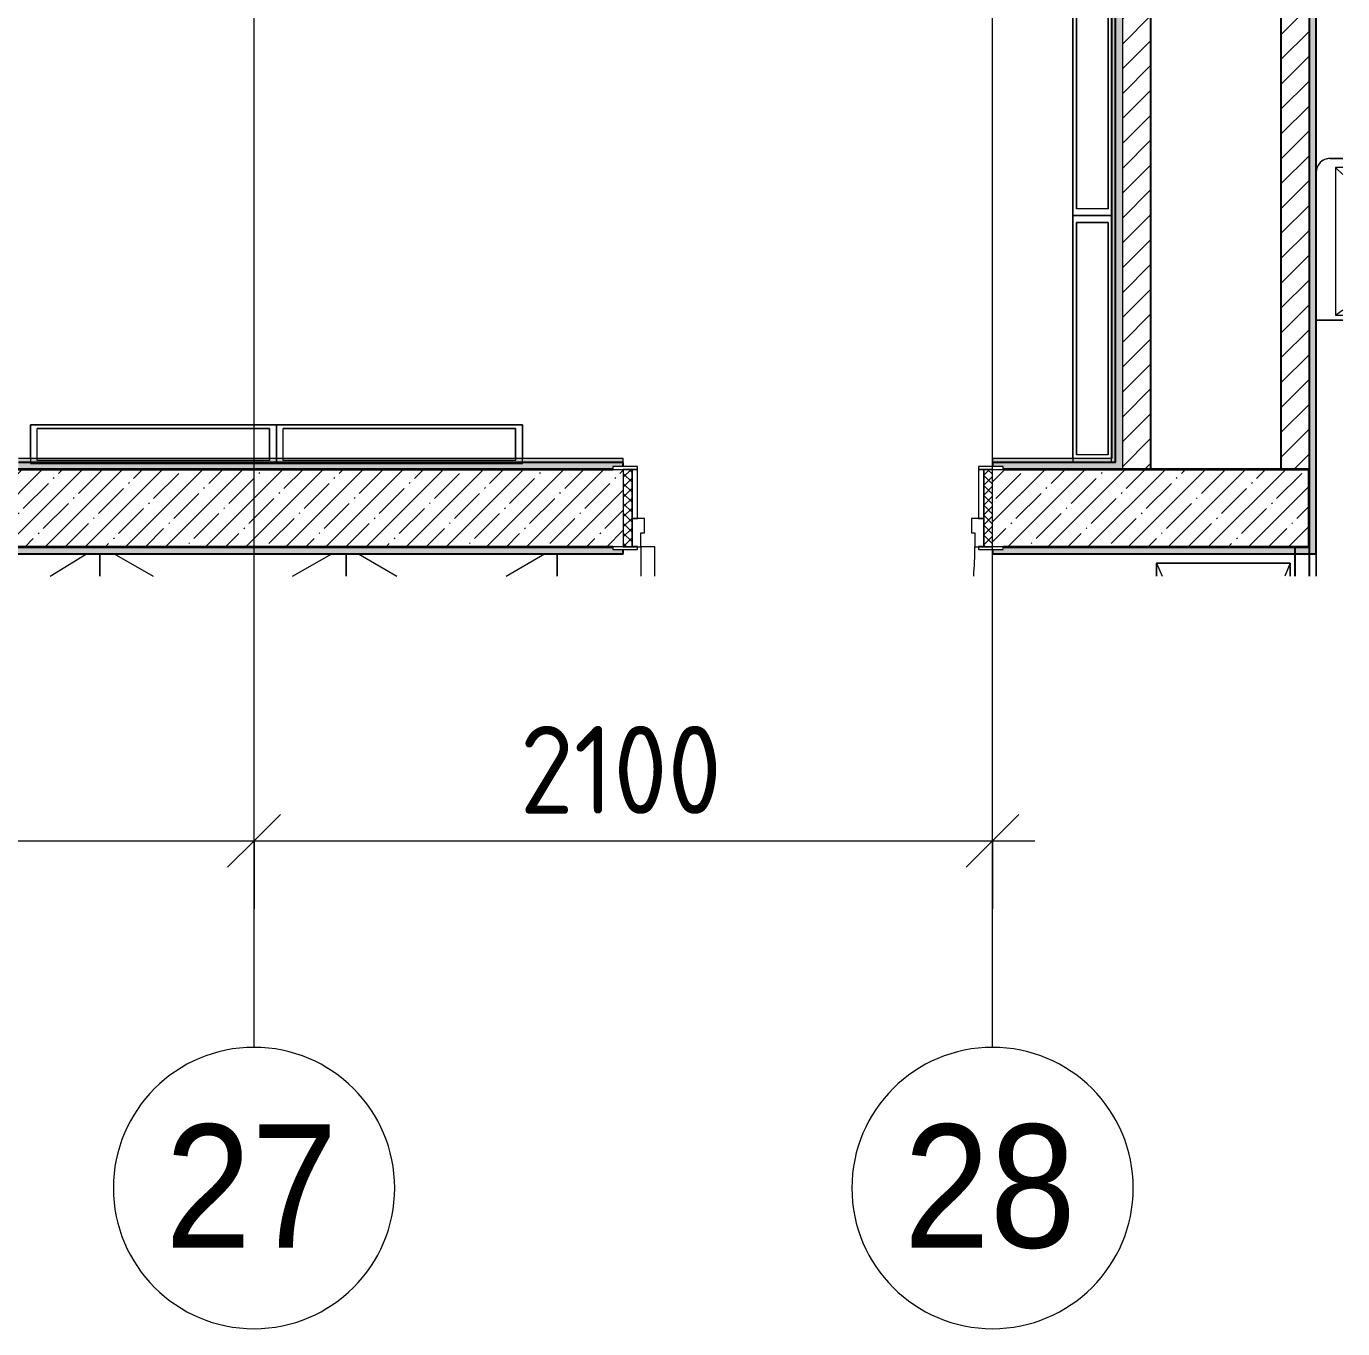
# Model space of a CAD drawing. Header units: millimetres. Extents: x 88919 to 124236, y -1987 to 12281.
# Drawn here: x 97963 to 101706, y 2957 to 6660 of the extents above; entities that cross this region are included whole.
import ezdxf

# ---------------------------------------------------------------- set-up
doc = ezdxf.new("R2010")
doc.units = ezdxf.units.MM
doc.linetypes.add('Осевая', pattern=[3175, 635, -476.25, 1587.5, -476.25])
for name, color, linetype, lineweight in [('A-ANNO-DIMS', 7, 'Continuous', 9), ('A-ANNO-DIMS-100', 7, 'Continuous', 9), ('A-DOOR', 7, 'Continuous', 9), ('A-DOOR-1', 7, 'Continuous', 13), ('A-DOOR-FRAM', 7, 'Continuous', 13), ('A-DOOR-FRAM-1', 7, 'Continuous', 9), ('A-WALL-2', 7, 'Continuous', 9), ('I-WALL', 7, 'Continuous', 9), ('Оси', 7, 'Continuous', 9), ('Оси-1', 7, 'Continuous', 20), ('Оси-2', 7, 'Осевая', 9)]:
    doc.layers.add(name, color=color, linetype=linetype, lineweight=lineweight)
for name, color, linetype, lineweight, true_color in [('A-WALL-1', 7, 'Continuous', 25, 0x3c3c3c), ('A-WALL-3', 7, 'Continuous', 35, 0x3c3c3c), ('A-WALL-FNSH-1', 7, 'Continuous', 13, 0x3c3c3c), ('I-FURN-4', 7, 'Continuous', 9, 0xf0f0f0)]:
    doc.layers.add(name, color=color, linetype=linetype, lineweight=lineweight, true_color=true_color)
doc.styles.add('Arial', font='arial.ttf', dxfattribs={"width": 0.9, "height": 350})
doc.styles.add('ISOCPEUR', font='isocpeur.ttf', dxfattribs={"width": 0.9, "height": 250})
doc.dimstyles.new('ISO-2_5_0_9К_БОЛЬШОЙ', dxfattribs={"dimscale": 304.8, "dimtxt": 248.995294, "dimasz": 0.492126, "dimexe": 0.393701, "dimexo": 0.984252, "dimgap": 0, "dimtad": 1, "dimdec": 0, "dimrnd": 10, "dimzin": 0, "dimdsep": 46, "dimtxsty": 'ISOCPEUR', "dimblk1": 'OBLIQUE', "dimblk2": 'OBLIQUE', "dimsah": 1, "dimcen": 0.09, "dimdle": 0.393701, "dimazin": 0, "dimtfac": 1, "dimtdec": 4, "dimtix": 1, "dimtmove": 0, "dimatfit": 3, "dimfxl": 1, "dimtvp": 1, "dimtolj": 1, "dimtzin": 0, "dimarcsym": 2})
pattern_1 = [(45, (0, 0), (-35.35534, 35.35534), [])]
pattern_2 = [(0, (0, 0), (121.92, 30.48), [10.058, -81.382, 10.058, -81.382, -487.68]), (0, (0, 0), (121.92, 30.48), [-182.88, 10.058, -172.822, 10.058, -81.382, -213.36]), (0, (0, 0), (121.92, 30.48), [-457.2, 10.058, -50.902, 10.058, -142.342]), (120, (45.72, 15.24), (-87.356454, 90.345817), [10.058, -81.382, 10.058, -81.382, -487.68]), (120, (45.72, 15.24), (-87.356454, 90.345817), [-182.88, 10.058, -172.822, 10.058, -81.382, -213.36]), (120, (45.72, 15.24), (-87.356454, 90.345817), [-457.2, 10.058, -50.902, 10.058, -142.342]), (240, (60.96, 76.2), (-34.563546, -120.825817), [10.058, -81.382, 10.058, -81.382, -487.68]), (240, (60.96, 76.2), (-34.563546, -120.825817), [-182.88, 10.058, -172.822, 10.058, -81.382, -213.36]), (240, (60.96, 76.2), (-34.563546, -120.825817), [-457.2, 10.058, -50.902, 10.058, -142.342])]

# ---------------------------------------------------------------- blocks, each defined once
blk = doc.blocks.new('110_Дверь_СКБ_1Ст_Внутренняя1 - Д-7а_л__950x2100h_Туалет-32220591-План разверток пом_3_24_ Этаж 3')
at = {"layer": 'A-DOOR'}
h = blk.add_hatch(dxfattribs=at)
h.set_pattern_fill('FP_3', color=256, style=0, pattern_type=2)
h.set_pattern_definition([(135, (1776.41, 174.685), (-14.14214, -14.14214), []), (225, (1776.41, 174.685), (14.14214, -14.14214), [])])
h.paths.add_polyline_path([(537.5, 110), (512.5, 110), (512.5, -110), (537.5, -110)])
at = {"layer": 'A-DOOR-FRAM-1'}
h = blk.add_hatch(dxfattribs=at)
h.set_pattern_fill('FP_4', color=256, style=0, pattern_type=2)
h.set_pattern_definition([(45, (-346.384, 174.685), (-14.1421, 14.1421), []), (135, (-346.384, 174.685), (-14.1421, -14.1421), [])])
h.paths.add_polyline_path([(-487.5, 110), (-512.5, 110), (-512.5, -110), (-487.5, -110)])
at = {"layer": 'A-DOOR'}
blk.add_arc((487.5, 110), 950, 174.9471, 180, dxfattribs=at)
at = {"layer": 'A-DOOR-1'}
for p, q in [((447.5, 193.5), (447.5, 110)), ((487.5, 110), (487.5, 193.5)), ((447.5, 110), (487.5, 110))]:
    blk.add_line(p, q, dxfattribs=at)
at = {"layer": 'A-DOOR-FRAM'}
for p, q in [((-472.5, 118), (-542.5, 118)), ((-542.5, 118), (-542.5, 110)), ((-472.5, 110), (-472.5, 118)), ((567.5, 118), (497.5, 118)), ((497.5, 118), (497.5, 110)), ((567.5, 110), (567.5, 118)), ((-542.5, 110), (-472.5, 110)), ((-487.5, 110), (-512.5, 110)), ((-512.5, 110), (-512.5, -110)), ((-462.5, 110), (-487.5, 110)), ((-487.5, 110), (-487.5, 30)), ((-487.5, -110), (-487.5, 110)), ((-472.5, 110), (-487.5, 110)), ((-487.5, 110), (-487.5, 109)), ((-487.5, 109), (-472.5, 109)), ((-472.5, 109), (-472.5, 110)), ((-462.5, 70), (-462.5, 110)), ((487.5, 110), (487.5, 70)), ((512.5, 110), (487.5, 110)), ((512.5, 110), (497.5, 110)), ((497.5, 110), (497.5, 109)), ((497.5, 110), (567.5, 110)), ((497.5, 109), (512.5, 109)), ((512.5, 30), (512.5, 110)), ((537.5, 110), (512.5, 110)), ((512.5, 110), (512.5, -110)), ((512.5, 109), (512.5, 110)), ((537.5, -110), (537.5, 110)), ((-452.5, 70), (-462.5, 70)), ((-452.5, 30), (-452.5, 70)), ((487.5, 70), (477.5, 70)), ((477.5, 70), (477.5, 30)), ((-487.5, 30), (-452.5, 30)), ((-472.5, 30), (-487.5, 30)), ((-487.5, 30), (-487.5, -110)), ((-472.5, -110), (-472.5, 30)), ((477.5, 30), (512.5, 30)), ((512.5, 30), (497.5, 30)), ((497.5, 30), (497.5, -110)), ((512.5, -110), (512.5, 30)), ((-472.5, -110), (-542.5, -110)), ((-542.5, -110), (-542.5, -118)), ((-512.5, -110), (-487.5, -110)), ((-487.5, -110), (-472.5, -110)), ((-472.5, -118), (-472.5, -110)), ((497.5, -110), (512.5, -110)), ((567.5, -110), (497.5, -110)), ((497.5, -110), (497.5, -118)), ((512.5, -110), (537.5, -110)), ((567.5, -118), (567.5, -110)), ((-542.5, -118), (-472.5, -118)), ((497.5, -118), (567.5, -118))]:
    blk.add_line(p, q, dxfattribs=at)
blk = doc.blocks.new('Bed - Small Sizes - 1_119-25446116-План разверток пом_3_24_ Этаж 3')
at = {"layer": 'I-FURN-4'}
for p, q in [((-257.1, 0), (-292.7, 0)), ((-292.7, 0), (-257.1, 0)), ((-257.1, 0), (-292.7, 0)), ((-292.7, 0), (-257.1, 0)), ((-277.5, -26.2), (-257.1, -46)), ((-257.1, -26.2), (-277.5, -26.2)), ((-277.5, -26.2), (-277.5, -446.2)), ((-257.1, -26.2), (-277.5, -26.2)), ((-277.5, -26.2), (-277.5, -446.2)), ((-332.7, -460), (-332.7, -40)), ((-277.5, -446.2), (-257.1, -430.9)), ((-277.5, -446.2), (-257.1, -446.2)), ((-277.5, -446.2), (-257.1, -446.2)), ((-332.7, -460), (-257.1, -460)), ((-257.1, -460), (-332.7, -460)), ((-332.7, -1124.4), (-332.7, -460)), ((-332.7, -460), (-257.1, -460)), ((-332.7, -1124.4), (-332.7, -1188)), ((-332.7, -1188), (-332.7, -1124.4))]:
    blk.add_line(p, q, dxfattribs=at)
for start, end in [(90, 180), (90, 105), (90, 180), (90, 180), (135, 180), (105, 135)]:
    blk.add_arc((-292.7, -40), 40, start, end, dxfattribs=at)
blk = doc.blocks.new('Шкаф параметрический - 1_268-25587356-План разверток пом_3_24_ Этаж 3')
at = {"layer": 'I-FURN-4'}
for p, q in [((0, 380), (36.9, 364.4)), ((36.9, 380), (0, 380)), ((0, 380), (0, 0)), ((0, 0), (0, 380)), ((0, 380), (36.9, 380)), ((0, 0), (36.9, 15.6)), ((0, 0), (36.9, 0)), ((36.9, 0), (0, 0))]:
    blk.add_line(p, q, dxfattribs=at)
blk = doc.blocks.new('Шкаф параметрический - 13_3-25587571-План разверток пом_3_24_ Этаж 3')
at = {"layer": 'I-FURN-4'}
for p, q in [((0, 329.2), (0, 265.7)), ((0, 265.7), (0, 329.2)), ((35.6, 329.2), (144.5, 265.7)), ((455.5, 265.7), (564.4, 329.2)), ((600, 265.7), (600, 329.2)), ((600, 329.2), (600, 265.7))]:
    blk.add_line(p, q, dxfattribs=at)
blk = doc.blocks.new('Шкаф параметрический - 13_1-25587687-План разверток пом_3_24_ Этаж 3')
at = {"layer": 'I-FURN-4'}
for p, q in [((0, 376.8), (0, 313.3)), ((0, 313.3), (0, 376.8)), ((40.5, 376.8), (151.7, 313.3)), ((548.3, 313.3), (659.5, 376.8)), ((700, 313.3), (700, 376.8)), ((700, 376.8), (700, 313.3))]:
    blk.add_line(p, q, dxfattribs=at)
blk = doc.blocks.new('Шкаф параметрический - 13_2-25587811-План разверток пом_3_24_ Этаж 3')
at = {"layer": 'I-FURN-4'}
for p, q in [((0, 376.8), (0, 313.3)), ((0, 313.3), (0, 376.8)), ((37.6, 376.8), (140.9, 313.3)), ((509.1, 313.3), (612.4, 376.8)), ((650, 313.3), (650, 376.8)), ((650, 376.8), (650, 313.3))]:
    blk.add_line(p, q, dxfattribs=at)
blk = doc.blocks.new('Вешалка - 1_25-26509708-План разверток пом_3_24_ Этаж 3')
at = {"layer": 'I-FURN-4'}
for p, q in [((350, 55), (-350, 55)), ((-350, 55), (-350, -55)), ((-350, -40.6), (-350, 55)), ((-350, 55), (349.6, 55)), ((-330.4, -46), (-330.4, 44.4)), ((-330.4, -40.6), (-330.4, 44.4)), ((-330.4, 44.4), (330.2, 44.4)), ((330.2, 44.4), (-330.4, 44.4)), ((330.2, 44.4), (330.2, -46)), ((330.2, -40.6), (330.2, 44.4)), ((350, -55), (350, 55)), ((350, 55), (350, -40.6)), ((-350, -55), (350, -55)), ((330.2, -46), (-330.4, -46))]:
    blk.add_line(p, q, dxfattribs=at)
blk = doc.blocks.new('Вешалка - 1_25-V3-План разверток пом_3_24_ Этаж 3')
at = {"layer": 'I-FURN-4'}
for p, q in [((350, 55), (-350, 55)), ((-350, 55), (-350, -55)), ((-350, -40.6), (-350, 55)), ((-349.6, 55), (350, 55)), ((-330.4, -46), (-330.4, 44.4)), ((-330.4, -40.6), (-330.4, 44.4)), ((-330.4, 44.4), (330.2, 44.4)), ((330.2, 44.4), (-330.4, 44.4)), ((330.2, 44.4), (330.2, -46)), ((330.2, -40.6), (330.2, 44.4)), ((350, -55), (350, 55)), ((350, 55), (350, -40.6)), ((-350, -55), (350, -55)), ((330.2, -46), (-330.4, -46))]:
    blk.add_line(p, q, dxfattribs=at)
blk = doc.blocks.new('Вешалка - 1_25-V4-План разверток пом_3_24_ Этаж 3')
at = {"layer": 'I-FURN-4'}
for p, q in [((350, 55), (-350, 55)), ((-350, 55), (-350, -55)), ((-350, -55), (-350, 55)), ((-350, 55), (350, 55)), ((-330.4, -46), (-330.4, 44.4)), ((-330.4, -46), (-330.4, 44.4)), ((-330.4, 44.4), (330.2, 44.4)), ((330.2, 44.4), (-330.4, 44.4)), ((330.2, 44.4), (330.2, -46)), ((330.2, -46), (330.2, 44.4)), ((350, -55), (350, 55)), ((350, 55), (350, -55)), ((-350, -55), (350, -55)), ((350, -55), (-350, -55)), ((-330.4, -46), (330.2, -46)), ((330.2, -46), (-330.4, -46))]:
    blk.add_line(p, q, dxfattribs=at)
blk = doc.blocks.new('Вешалка - 1_25-V5-План разверток пом_3_24_ Этаж 3')
at = {"layer": 'I-FURN-4'}
for p, q in [((350, 55), (-350, 55)), ((-350, 55), (-350, -55)), ((-340.6, 55), (350, 55)), ((-330.4, -46), (-330.4, 44.4)), ((-330.4, -46), (-330.4, 44.4)), ((-330.4, 44.4), (330.2, 44.4)), ((330.2, 44.4), (-330.4, 44.4)), ((330.2, 44.4), (330.2, -46)), ((330.2, -46), (330.2, 44.4)), ((350, -55), (350, 55)), ((350, 55), (350, -55)), ((-350, -55), (350, -55)), ((350, -55), (-340.7, -55)), ((-330.4, -46), (330.2, -46)), ((330.2, -46), (-330.4, -46))]:
    blk.add_line(p, q, dxfattribs=at)
blk = doc.blocks.new('Ось сетки - D8-29747960-План разверток пом_3_24_ Этаж 3')
at = {"layer": 'Оси-1'}
for start, end in [(360, 180), (180, 360)]:
    blk.add_arc((0, 0), 4, start, end, dxfattribs=at)
blk = doc.blocks.new('DIMBLOCK4-План разверток пом_3_24_ Этаж 3')
at = {"layer": 'A-ANNO-DIMS-100'}
for p, q in [((94660, 4150.2), (94660, 4464.1)), ((98610, 4150.2), (98610, 4464.1)), ((94660, 4344.1), (98610, 4344.1)), ((94660, 4344.1), (94660, 4150.2)), ((98610, 4344.1), (98610, 4150.2))]:
    blk.add_line(p, q, dxfattribs=at)
at = {"layer": 'A-ANNO-DIMS-100', "lineweight": 20}
for p, q in [((94660, 4344.1), (94735, 4419.1)), ((98610, 4344.1), (98685, 4419.1)), ((94660, 4344.1), (94585, 4269.1)), ((98610, 4344.1), (98535, 4269.1))]:
    blk.add_line(p, q, dxfattribs=at)
at = {"layer": 'A-ANNO-DIMS-100', "color": 0, "insert": (96319, 4670.7), "char_height": 250, "width": 758.478, "attachment_point": 1, "line_spacing_factor": 1.149209, "style": 'ISOCPEUR'}
blk.add_mtext('3950', dxfattribs=at)
blk = doc.blocks.new('_Oblique')
at = {"color": 0, "linetype": 'ByBlock', "lineweight": -2}
blk.add_line((-0.5, -0.5), (0.5, 0.5), dxfattribs=at)
blk = doc.blocks.new('DIMBLOCK5-План разверток пом_3_24_ Этаж 3')
at = {"layer": 'A-ANNO-DIMS-100'}
for p, q in [((98610, 4150.2), (98610, 4464.1)), ((100710, 4150.2), (100710, 4464.1)), ((98610, 4344.1), (100830, 4344.1)), ((98610, 4344.1), (98610, 4150.2)), ((100710, 4344.1), (100710, 4150.2))]:
    blk.add_line(p, q, dxfattribs=at)
at = {"layer": 'A-ANNO-DIMS-100', "lineweight": 20}
for p, q in [((98610, 4344.1), (98685, 4419.1)), ((100710, 4344.1), (100785, 4419.1)), ((98610, 4344.1), (98535, 4269.1)), ((100710, 4344.1), (100635, 4269.1))]:
    blk.add_line(p, q, dxfattribs=at)
at = {"layer": 'A-ANNO-DIMS-100', "color": 0, "insert": (99365.5, 4670.7), "char_height": 250, "width": 706.764, "attachment_point": 1, "line_spacing_factor": 1.149209, "style": 'ISOCPEUR'}
blk.add_mtext('2100', dxfattribs=at)

msp = doc.modelspace()

# ---------------------------------------------------------------- hatches: boundary and pattern name
at = {"layer": 'I-WALL'}
h = msp.add_hatch(dxfattribs=at)
h.set_pattern_fill('FP_1', color=256, style=0, pattern_type=2)
h.set_pattern_definition(pattern_1)
h.paths.add_polyline_path([(101080, 5400), (101160, 5400), (101160, 10380), (101080, 10380), (101080, 5420)])
h = msp.add_hatch(dxfattribs=at)
h.set_pattern_fill('FP_1', color=256, style=0, pattern_type=2)
h.set_pattern_definition(pattern_1)
h.paths.add_polyline_path([(101530, 5400), (101610, 5400), (101610, 10380), (101530, 10380), (101530, 5885.5)])
h = msp.add_hatch(dxfattribs=at)
h.set_pattern_fill('FP_10', color=256, style=0, pattern_type=2)
h.set_pattern_definition(pattern_2)
h.paths.add_polyline_path([(101630, 5160), (101630, 10380), (101610, 10380), (101610, 5160)])
h = msp.add_hatch(dxfattribs=at)
h.set_pattern_fill('FP_10', color=256, style=0, pattern_type=2)
h.set_pattern_definition(pattern_2)
h.paths.add_polyline_path([(101060, 5420), (101080, 5420), (101080, 10000), (101060, 10000), (101060, 5431)])
msp.add_hatch(color=256, dxfattribs=at).paths.add_polyline_path([(101049, 5431), (101060, 5431), (101060, 9980), (101049, 9980), (101049, 5885.5)])
h = msp.add_hatch(color=256, dxfattribs=at)
h.paths.add_polyline_path([(100710, 5420), (101060, 5420), (101060, 5431), (100710, 5431)])
h.paths.add_polyline_path([(99373.6, 5420), (99660, 5420), (99660, 5431), (97940, 5431), (97940, 5420), (99348.6, 5420)])
h = msp.add_hatch(dxfattribs=at)
h.set_pattern_fill('FP_2', color=256, style=0, pattern_type=2)
h.set_pattern_definition([(45, (0, 0), (-57.024626, 57.024626), []), (45, (57.025, 0), (-57.024626, 57.024626), [100.806, -20.161, 3.353, -16.808])])
h.paths.add_polyline_path([(101570, 5180), (101610, 5180), (101610, 5400), (100710, 5400), (100710, 5180), (100740, 5180)])
h.paths.add_polyline_path([(99348.6, 5180), (99660, 5180), (99660, 5400), (94210, 5400), (94210, 5180), (98170.1, 5180)])
h = msp.add_hatch(dxfattribs=at)
h.set_pattern_fill('FP_10', color=256, style=0, pattern_type=2)
h.set_pattern_definition(pattern_2)
h.paths.add_polyline_path([(101080, 5400), (101080, 5420), (100710, 5420), (100710, 5408), (100740, 5408), (100740, 5400)])
h.paths.add_polyline_path([(99630, 5400), (99630, 5408), (99660, 5408), (99660, 5420), (97940, 5420), (97940, 5400), (99348.6, 5400)])
h = msp.add_hatch(dxfattribs=at)
h.set_pattern_fill('FP_10', color=256, style=0, pattern_type=2)
h.set_pattern_definition(pattern_2)
h.paths.add_polyline_path([(101610, 5160), (101610, 5180), (100740, 5180), (100740, 5172), (100710, 5172), (100710, 5160), (100740, 5160)])
h.paths.add_polyline_path([(99660, 5160), (99660, 5172), (99630, 5172), (99630, 5180), (94190, 5180), (94190, 5160), (99348.6, 5160)])

# ---------------------------------------------------------------- linework, layer by layer
at = {"layer": 'A-WALL-1'}
for p, q in [((101160, 5400), (101160, 10380)), ((101530, 10380), (101530, 5400)), ((101610, 10380), (101610, 5096.5)), ((101630, 5160), (101630, 10380)), ((101060, 5420), (101060, 9980)), ((98673.6, 5420), (97940, 5420)), ((99660, 5420), (98674, 5420)), ((99660, 5408), (99660, 5420)), ((100710, 5420), (100710, 5408)), ((101060, 5420), (100710, 5420)), ((99660, 5160), (99660, 5172)), ((100710, 5172), (100710, 5160)), ((101570, 5096.5), (101570, 5180)), ((94190, 5160), (99660, 5160)), ((100710, 5160), (101630, 5160))]:
    msp.add_line(p, q, dxfattribs=at)
at = {"layer": 'A-WALL-2'}
msp.add_line((101080, 5400), (101080, 10000), dxfattribs=at)
at = {"layer": 'A-WALL-3'}
for p, q in [((99630, 5400), (94210, 5400)), ((101080, 5400), (100740, 5400)), ((101610, 5400), (101080, 5400)), ((101610, 5180), (101610, 5400)), ((94210, 5180), (99630, 5180)), ((100740, 5180), (101610, 5180))]:
    msp.add_line(p, q, dxfattribs=at)
at = {"layer": 'A-WALL-FNSH-1'}
for p, q in [((101631, 5159), (101631, 10379)), ((101049, 9980), (101049, 5431)), ((98673.6, 5431), (97940, 5431)), ((99660, 5431), (98674, 5431)), ((99660, 5420), (99660, 5431)), ((101048, 5431), (100710, 5431)), ((100710, 5431), (100710, 5420)), ((94189, 5159), (99660, 5159)), ((99660, 5159), (99660, 5160)), ((100710, 5160), (100710, 5159)), ((100710, 5159), (101569, 5159)), ((101569, 5159), (101569, 5096.5)), ((101570, 5159), (101610, 5159)), ((101611, 5159), (101631, 5159)), ((101611, 5096.5), (101611, 5159))]:
    msp.add_line(p, q, dxfattribs=at)
at = {"layer": 'Оси'}
for p, q in [((98610, 3756.6), (98610, 6256.6)), ((100710, 3756.6), (100710, 6256.6))]:
    msp.add_line(p, q, dxfattribs=at)
at = {"layer": 'Оси-2'}
for p, q in [((98610, 6256.6), (98610, 9538.5)), ((100710, 6256.6), (100710, 9538.5))]:
    msp.add_line(p, q, dxfattribs=at)

# ---------------------------------------------------------------- block references
at = {"layer": 'A-DOOR', "rotation": 180}
msp.add_blockref('110_Дверь_СКБ_1Ст_Внутренняя1 - Д-7а_л__950x2100h_Туалет-32220591-План разверток пом_3_24_ Этаж 3', (100197.5, 5290), dxfattribs=at)
at = {"layer": 'I-FURN-4'}
for name, p, rotation in [('Вешалка - 1_25-V4-План разверток пом_3_24_ Этаж 3', (100993, 6471.6), 89.99999999999984), ('Вешалка - 1_25-V5-План разверток пом_3_24_ Этаж 3', (100993, 5771.6), 89.99999999999984), ('Шкаф параметрический - 1_268-25587356-План разверток пом_3_24_ Этаж 3', (101176.5, 5133.3), 269.9999999999994)]:
    msp.add_blockref(name, p, dxfattribs=dict(at, rotation=rotation))
for name, p in [('Bed - Small Sizes - 1_119-25446116-План разверток пом_3_24_ Этаж 3', (101962.7, 6284.4)), ('Вешалка - 1_25-26509708-План разверток пом_3_24_ Этаж 3', (98324, 5471.6)), ('Вешалка - 1_25-V3-План разверток пом_3_24_ Этаж 3', (99023.6, 5471.6)), ('Шкаф параметрический - 13_2-25587811-План разверток пом_3_24_ Этаж 3', (97521.5, 4783.2)), ('Шкаф параметрический - 13_1-25587687-План разверток пом_3_24_ Этаж 3', (98171.5, 4783.2)), ('Шкаф параметрический - 13_3-25587571-План разверток пом_3_24_ Этаж 3', (98871.5, 4830.8))]:
    msp.add_blockref(name, p, dxfattribs=at)
at = {"layer": 'Оси-1', "xscale": 99.99999999999993, "yscale": 99.99999999999993, "zscale": 99.99999999999993}
for p in [(98610, 3356.6), (100710, 3356.6)]:
    msp.add_blockref('Ось сетки - D8-29747960-План разверток пом_3_24_ Этаж 3', p, dxfattribs=at)

# ---------------------------------------------------------------- texts
at = {"layer": 'Оси', "char_height": 350, "width": 606.076, "attachment_point": 1, "style": 'Arial'}
for s, insert in [('27', (98357.4, 3537.3)), ('28', (100457.4, 3537.3))]:
    msp.add_mtext(s, dxfattribs=dict(at, insert=insert))

# ---------------------------------------------------------------- dimensions: what is measured, and where the dimension line sits
at = {"layer": 'A-ANNO-DIMS'}
for base, p1, p2, override, picture, middle in [((98610, 4344.1), (94660, 4450.2), (98610, 4450.2), {"dimpost": '<>', "dimfxl": 3950}, 'DIMBLOCK4-План разверток пом_3_24_ Этаж 3', (96635, 4469.1)), ((100710, 4344.1), (98610, 4450.2), (100710, 4450.2), {"dimpost": '<>', "dimfxl": 2100}, 'DIMBLOCK5-План разверток пом_3_24_ Этаж 3', (99660, 4469.1))]:
    dim = msp.add_linear_dim(base=base, p1=p1, p2=p2, dimstyle='ISO-2_5_0_9К_БОЛЬШОЙ', override=override, dxfattribs=at)
    dim.commit()
    dim.dimension.update_dxf_attribs({"geometry": picture, "text_midpoint": middle})

doc.saveas('drawing.dxf')
